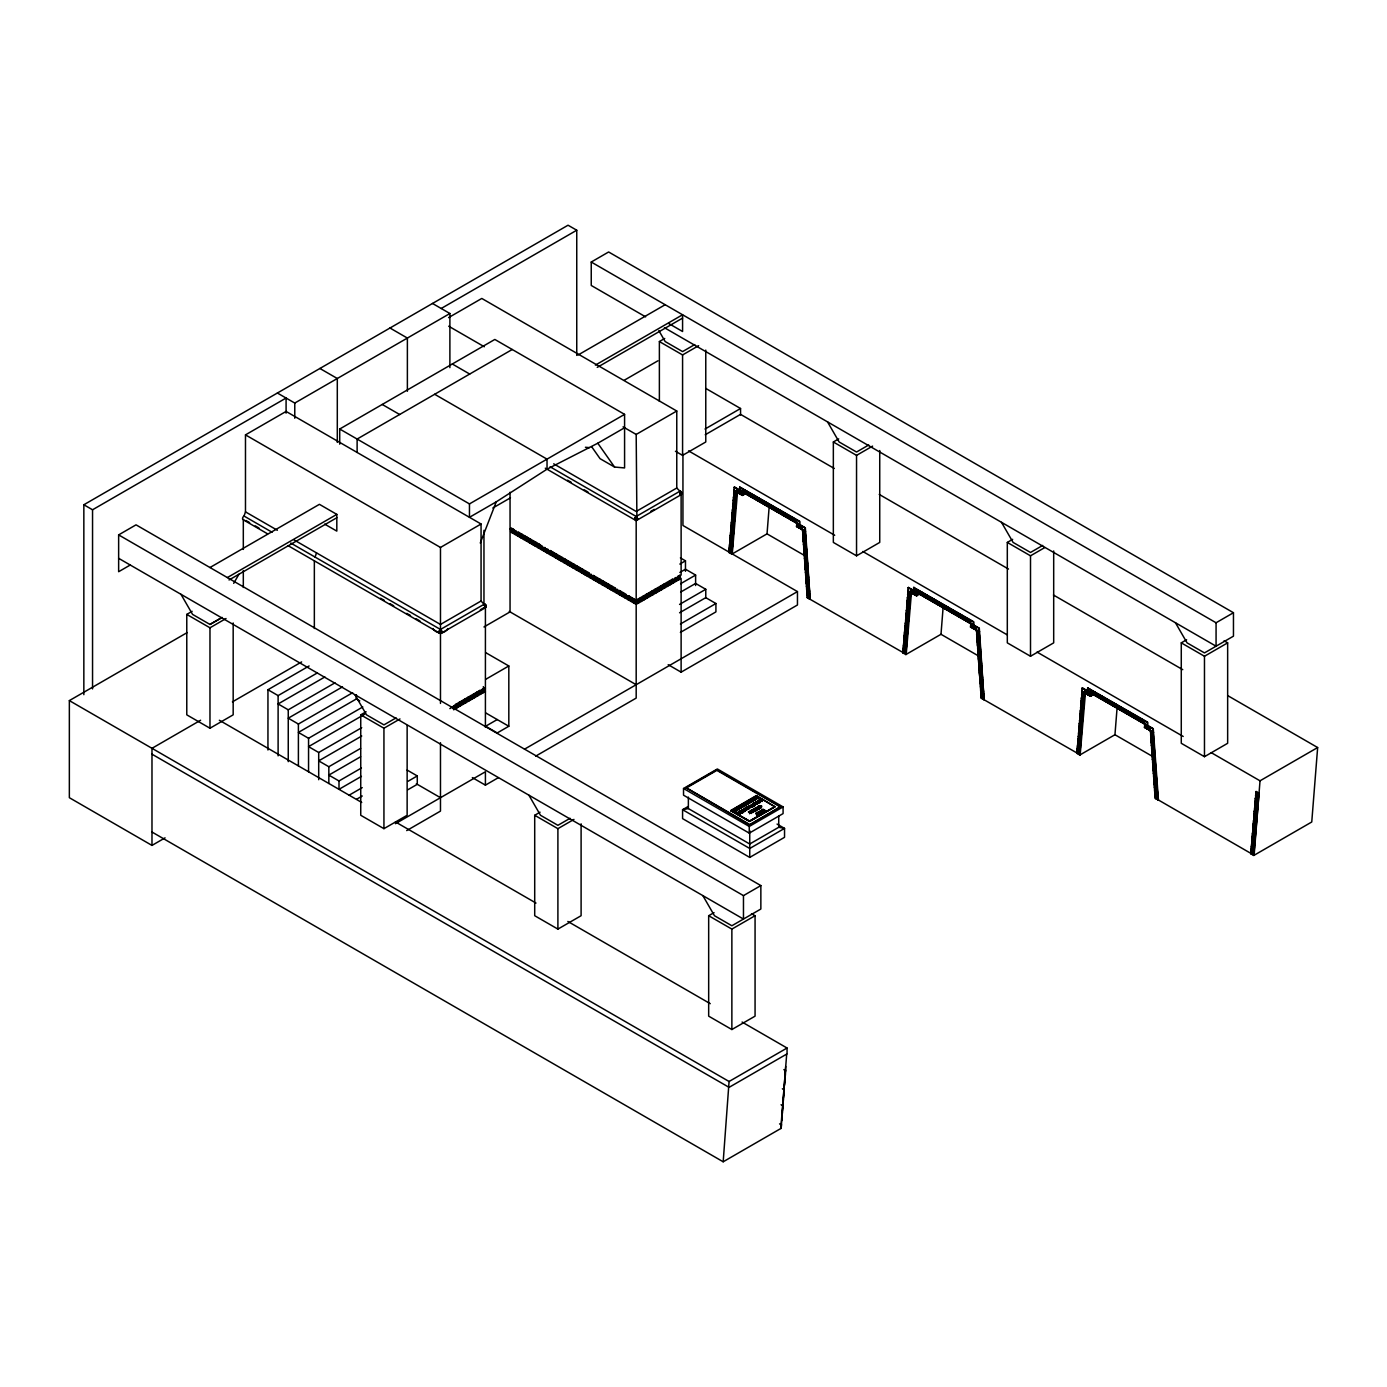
<?xml version="1.0" encoding="UTF-8"?>
<svg xmlns="http://www.w3.org/2000/svg" width="1387" height="1387" viewBox="0 0 1387 1387"><rect width="100%" height="100%" fill="white"/><g stroke="black" fill="none" stroke-linecap="round" stroke-linejoin="round"><path stroke-width="1.5" d="M758.204 803.333L755.239 802.709M761.81 810.008L763.405 809.956M769.23 506.03L767.028 533.856L731.868 554.141L728.955 552.477L734.503 486.993L805.344 527.892L810.147 599.34L807.234 597.658L802.31 526.557L800.871 526.991L800.871 528.655L802.674 529.695L805.136 563.573M733.064 505.18L728.955 552.477M733.394 500.898L734.503 486.993M731.868 554.141L736.792 488.727L738.959 493.339L738.959 489.992L737.52 490.409M732.232 553.933L737.52 492.073M151.981 832.027L723.182 1161.786L729.077 1081.496L69.35 700.608L69.35 797.698L151.981 845.411L165.07 837.852M780.794 1128.515L786.706 1054.085M943.195 606.466L940.993 634.292L905.832 654.577L902.92 652.913L908.468 587.429L979.309 628.328L984.111 699.776L981.198 698.094L976.275 626.993L974.836 627.427L974.836 629.091L976.639 630.131L979.551 675.469L982.447 676.856L979.361 672.868L982.256 674.238L981.268 675.4M905.33 627.011L908.468 587.429M905.832 654.577L910.756 589.163L912.923 593.775L912.923 590.429L911.484 590.845M906.196 654.369L911.484 592.509M1117.159 706.902L1114.957 734.729L1079.797 755.031L1076.884 753.349L1082.432 687.865L1153.256 728.764L1158.44 800.004L1155.163 798.531L1150.239 727.429L1148.8 727.863L1148.8 729.527L1150.603 730.585L1155.527 798.323L1254.125 855.259L1260.02 780.812L1317.65 747.541L1227.72 695.615M1078.445 738.144L1076.884 753.349M1078.774 733.879L1082.432 687.865M1079.797 755.031L1084.721 689.599L1086.888 694.211L1086.888 690.865L1085.449 691.281M1250.849 853.785L1256.137 791.509L1259.049 793.191L1253.761 855.467L1250.849 853.785L1256.137 791.509M1317.65 747.541L1311.755 821.988L1253.761 855.467M447.724 628.623C446.042 633.027 435.587 635.229 440.477 629.473L483.959 604.351L485.935 605.72L484.479 607.731L485.935 606.466L481.064 601.004L481.064 524.009L286.086 411.436L245.482 434.877L245.482 511.872L244.043 516.051A2.046 1.179 -60 0 0 243.661 519.57M484.947 607.333L484.982 604.264M634.778 519.397L636.044 520.056L634.726 518.981L636.182 516.484L679.665 491.362L681.208 491.692L681.589 493.772L679.665 494.708L681.589 492.905L676.769 488.016L676.769 411.02L481.792 298.448L448.573 317.623M680.133 494.812L680.93 491.483M740.537 812.227L739.548 812.158C739.063 809.367 745.2 814.446 740.45 812.921L740.519 812.106C736.93 811.759 744.282 812.834 740.641 812.522M432.987 628.502C434.634 632.801 445.383 635.367 440.477 629.473L290.767 543.045M486.022 606.032C484.947 612.066 483.786 599.669 485.883 606.171M676.769 411.02L636.182 434.443L636.91 520.056L636.182 516.484L636.182 520.194L637.639 518.981L636.182 516.484L550.084 466.778M680.566 494.795C679.734 490.391 682.369 491.275 680.185 494.743C682.768 494.57 678.85 488.328 681.45 493.876M736.913 809.401L738.439 809.349L736.081 809.158L736.67 808.118L738.3 809.575L736.913 809.627M681.45 492.212L680.393 494.916M751.113 805.57L751.997 806.142L751.026 805.119M484.843 607.783L485.745 605.2M485.883 606.76L483.959 604.351L484.843 604.871M761.168 807.771C762.694 804.391 759.955 809.679 758.082 806.332M636.91 520.021L636.182 516.484L635.714 519.969M742.565 805.76L742.652 806.454M742.582 805.275L742.409 806.61L742.582 805.5M754.667 798.08L755.534 798.427C760.059 799.467 751.581 796.381 754.528 799.935A2.115 1.214 0 0 0 753.228 799.605L753.228 799.848A2.011 1.162 0 0 1 754.563 800.143L754.996 799.068M754.753 799.484L755.083 798.253M739.895 813.978L738.283 813.684L738.682 811.794L736.792 813.337L738.56 812.054M751.182 811.534C754.84 809.436 750.887 815.192 750.956 811.343L749.5 811.742L751.269 810.459M758.256 806.419L757.735 808.413L757.943 807.321L756.487 807.702L759.521 806.922L758.169 807.494L759.4 807.009L759.573 808.344M760.284 801.201L760.492 800.108L759.088 800.022L760.596 799.935L759.209 800.403C764.826 801.149 759.452 796.953 760.527 801.045L762.347 801.357L760.388 801.27M484.843 607.194C486.75 605.356 483.942 602.842 484.982 605.443M484.947 607.627L485.225 606.136M737 808.985C739.254 810.597 733.394 807.009 738.352 809.609L738.023 808.829M758.256 807.321L758.481 806.228M763.734 810.147L761.532 810.06M751.39 810.407L750.852 812.505M750.055 811.932L749.604 813.562L750.194 812.123M760.024 812.747L760.007 811.568L759.851 813.493M749.604 813.562L750.02 812.505M759.816 812.539L759.937 813.441M760.232 811.707L760.041 812.297M440.737 633.165L440.477 629.473L440.199 633.165M315.074 557.071L316.531 552.893M802.83 532.504L805.448 534.636L802.38 530.649L805.258 532.019L804.269 533.197M803.073 535.989L805.708 538.121L802.622 534.134L805.518 535.503L804.529 536.682M803.333 539.474L805.951 541.606L802.882 537.619L805.76 538.988L804.772 540.167M803.576 542.958L806.211 545.074L803.125 541.103L806.02 542.473L805.032 543.635M803.836 546.426L806.454 548.558L803.385 544.571L806.263 545.958L805.275 547.119M804.096 549.911L806.714 552.043L803.628 548.056L806.523 549.425L805.535 550.604M804.339 553.396L806.957 555.528L803.888 551.541L806.783 552.91L805.778 554.089M804.599 556.88L807.217 559.013L804.148 555.025L807.026 556.395L806.038 557.574M804.841 560.365L807.477 562.481L804.391 558.493L807.286 559.88L806.298 561.042M805.101 563.833L807.719 565.965L804.651 561.978L807.529 563.365L806.54 564.526M805.344 567.318L807.98 569.45L804.893 565.463L807.789 566.832L806.801 568.011M805.604 570.803L808.222 572.935L805.153 568.947L808.032 570.317L807.043 571.496M805.864 574.287L808.482 576.42L805.396 572.432L808.292 573.802L807.303 574.964M806.107 577.772L808.742 579.887L805.656 575.9L808.552 577.287L807.563 578.448M806.367 581.24L808.985 583.372L805.916 579.385L808.794 580.754L807.806 581.933M806.61 584.725L809.245 586.857L806.159 582.869L809.054 584.239L808.066 585.418M806.87 588.209L809.488 590.342L806.419 586.354L809.297 587.724L808.309 588.903M807.13 591.694L809.748 593.809L806.662 589.822L809.557 591.209L808.569 592.37M807.373 595.162L809.991 597.294L806.922 593.307L809.8 594.694L808.812 595.855M976.795 632.94L979.413 635.073L976.327 631.085L979.222 632.472L978.234 633.634M977.037 636.425L979.673 638.557L976.587 634.57L979.482 635.939L978.494 637.118M977.298 639.91L979.916 642.042L976.847 638.055L979.725 639.424L978.737 640.603M977.54 643.395L980.176 645.51L977.089 641.54L979.985 642.909L978.997 644.071M977.8 646.879L980.418 648.995L977.35 645.007L980.228 646.394L979.239 647.556M978.06 650.347L980.678 652.479L977.592 648.492L980.488 649.862L979.499 651.04M978.303 653.832L980.921 655.964L977.852 651.977L980.748 653.346L979.742 654.525M978.563 657.317L981.181 659.449L978.112 655.462L980.99 656.831L980.002 658.01M978.806 660.801L981.441 662.917L978.355 658.929L981.25 660.316L980.262 661.478M979.066 664.269L981.684 666.401L978.615 662.414L981.493 663.801L980.505 664.962M979.309 667.754L981.944 669.886L978.858 665.899L981.753 667.268L980.765 668.447M979.569 671.239L982.187 673.371L979.118 669.384L981.996 670.753L981.008 671.932M980.072 678.208L982.689 680.323L979.621 676.336L982.516 677.723L981.511 678.884M980.332 681.676L982.95 683.808L979.881 679.821L982.759 681.208L981.771 682.369M980.574 685.161L983.21 687.293L980.124 683.306L983.019 684.675L982.031 685.854M980.834 688.645L983.452 690.778L980.384 686.79L983.262 688.16L982.273 689.339M981.077 692.13L983.712 694.246L980.626 690.275L983.522 691.645L982.533 692.807M981.337 695.615L983.955 697.73L980.886 693.743L983.764 695.13L982.776 696.291M1150.759 733.376L1153.377 735.509L1150.291 731.521L1153.186 732.908L1152.198 734.07M1151.002 736.861L1153.637 738.994L1150.551 735.006L1153.447 736.376L1152.458 737.555M1151.262 740.346L1153.88 742.478L1150.811 738.491L1153.689 739.86L1152.701 741.039M1151.505 743.831L1154.14 745.963L1151.054 741.976L1153.949 743.345L1152.961 744.507M1151.765 747.316L1154.383 749.431L1151.314 745.443L1154.192 746.83L1153.204 747.992M1152.025 750.783L1154.643 752.916L1151.557 748.928L1154.452 750.315L1153.464 751.477M1152.268 754.268L1154.886 756.4L1151.817 752.413L1154.695 753.782L1153.707 754.961M1152.528 757.753L1155.146 759.885L1152.06 755.898L1154.955 757.267L1153.967 758.446M1152.77 761.238L1155.406 763.353L1152.32 759.382L1155.215 760.752L1154.227 761.914M1153.03 764.722L1155.648 766.838L1152.58 762.85L1155.458 764.237L1154.469 765.399M1153.273 768.19L1155.908 770.322L1152.822 766.335L1155.718 767.704L1154.73 768.883M1153.533 771.675L1156.151 773.807L1153.082 769.82L1155.96 771.189L1154.972 772.368M1153.793 775.16L1156.411 777.292L1153.325 773.305L1156.221 774.674L1155.232 775.853M1154.036 778.644L1156.654 780.76L1153.585 776.772L1156.481 778.159L1155.475 779.321M1154.296 782.112L1156.914 784.244L1153.828 780.257L1156.723 781.644L1155.735 782.805M1154.539 785.597L1157.174 787.729L1154.088 783.742L1156.983 785.111L1155.995 786.29M1154.799 789.082L1157.417 791.214L1154.348 787.227L1157.226 788.596L1156.238 789.775M1155.042 792.566L1157.677 794.699L1154.591 790.711L1157.486 792.081L1156.498 793.243M1155.302 796.051L1157.92 798.166L1154.851 794.179L1157.729 795.566L1156.741 796.727M480.266 543.028L496.251 501.851L547.033 469.187L597.797 443.216L624.583 427.751M753.21 810.528L753.193 810.563A2.653 1.526 0 0 0 753.505 811.776L753.592 812.141A2.514 1.456 0 0 1 753.332 810.806L753.54 810.372A2.653 1.526 0 0 1 755.62 810.545L755.482 810.667A2.514 1.456 0 0 0 753.557 810.667L753.54 810.372M757.215 815.469A2.514 1.456 0 0 1 756.903 814.325L756.782 814.308A2.653 1.526 0 0 0 757.094 815.521L757.215 815.244A2.514 1.456 0 0 1 756.903 814.1M233.692 583.355L238.963 574.218M452.803 708.566L454.242 706.052M453.514 708.15L454.242 706.885L455.335 707.509M453.878 708.358L454.607 707.093M454.971 706.468L456.427 703.955L460.051 706.052L462.946 701.024M454.242 708.566L454.971 707.301M454.242 709.398L457.138 704.371M456.427 707.301L459.322 702.29L462.946 704.371L465.841 699.36M457.138 706.885L457.866 705.636M460.051 702.706L457.138 707.734L453.514 705.636M459.686 705.012L460.415 703.746M460.761 703.122L462.218 700.608L465.841 702.706L468.737 697.678M460.051 705.22L460.761 703.955M462.582 703.33L463.31 702.082M463.674 701.441L465.113 698.944L468.737 701.024L471.649 696.014M462.946 703.538L463.674 702.29M465.113 702.29L468.008 697.262L471.649 699.36L474.545 694.332M465.841 701.874L466.569 700.608M468.008 700.608L470.921 695.598L474.545 697.678L477.44 692.668M468.737 700.192L469.465 698.944M470.921 698.944L473.817 693.916L477.44 696.014L480.335 690.986M471.649 698.528L472.36 697.262M473.817 697.262L476.712 692.234L480.335 694.332L483.231 689.304M474.545 696.846L475.273 695.598M476.712 695.598L479.607 690.57L483.231 692.668L484.687 690.154L482.52 688.888L479.607 693.916M477.44 695.164L478.168 693.916M480.335 693.5L481.064 692.234M483.231 686.808L484.687 689.304L482.52 691.402L483.595 692.026M482.52 692.234L483.959 689.738M483.231 691.818L483.959 690.57M636.91 602.27L638.349 599.756M637.639 602.686L640.534 597.658L644.157 599.756L647.053 594.728M638.349 602.27L639.078 601.004M641.262 598.074L638.349 603.102L634.726 599.34L631.102 601.438L628.207 596.41M640.534 601.004L643.429 595.994L647.053 598.074L649.948 593.064M641.262 600.588L641.973 599.34M644.157 596.41L641.262 601.438L637.639 599.34L634.015 603.102L631.102 598.074M643.429 599.34L646.325 594.312L649.948 596.41L652.861 591.382M644.157 598.924L644.886 597.658M646.689 597.034L647.417 595.786M647.781 595.144L649.237 592.648L652.861 594.728L655.756 589.718M647.053 597.242L647.781 595.994M649.237 595.994L652.133 590.966L655.756 593.064L658.652 588.036M649.948 595.578L650.676 594.312M652.133 594.312L655.028 589.302L658.652 591.382L661.547 586.372M652.861 593.896L653.572 592.648M655.028 592.648L657.923 587.62L661.547 589.718L664.46 584.69M655.756 592.232L656.484 590.966M657.923 590.966L660.819 585.938L664.46 588.036L667.355 583.008M658.652 590.55L659.38 589.302M660.819 589.302L663.732 584.274L667.355 586.372L670.25 581.344M661.547 588.868L662.275 587.62M663.732 587.62L665.171 585.106M664.46 587.204L665.171 585.938M666.627 585.938L668.083 583.442M667.355 585.522L668.083 584.274M669.886 583.65L670.615 582.384M670.979 581.76L672.418 579.246L676.041 581.344L678.954 576.316M670.25 583.858L670.979 582.592M673.146 579.662L670.25 584.69L666.627 582.592M672.418 582.592L675.33 577.581L678.954 579.662L680.393 577.165L678.226 575.9L676.769 578.414M673.146 582.176L673.874 580.928M676.041 577.998L673.146 583.008L669.522 580.928M675.694 580.303L676.405 579.038M676.041 580.512L676.769 579.246M678.226 579.246L679.665 576.732M678.954 578.83L679.665 577.581M485.363 607.437L485.675 604.923M680.393 491.171L680.93 492.922M680.93 494.639L681.589 493.772M679.665 494.708L681.658 493.339L679.665 491.362M734.122 492.697L736.549 495.142L733.844 490.807L736.74 492.766L735.561 493.668M733.862 495.887L736.289 498.332L733.602 493.98L736.48 495.939L735.301 496.858M733.602 499.077L736.046 501.522L733.342 497.17L736.237 499.129L735.058 500.048M733.359 502.267L735.786 504.712L733.099 500.36L735.977 502.319L734.798 503.238M733.099 505.457L735.543 507.902L732.839 503.55L735.734 505.509L734.555 506.428M732.856 508.648L735.283 511.092L732.579 506.74L735.474 508.7L734.295 509.618M732.596 511.838L735.023 514.282L732.336 509.931L735.214 511.89L734.035 512.809M732.353 515.01L734.781 517.472L732.076 513.121L734.971 515.08L733.792 515.999M732.093 518.201L734.521 520.662L731.833 516.311L734.711 518.27L733.532 519.189M731.833 521.391L734.278 523.853L731.573 519.501L734.469 521.46L733.29 522.379M731.59 524.581L734.018 527.043L731.33 522.691L734.208 524.65L733.029 525.569M731.33 527.771L733.775 530.233L731.07 525.881L733.966 527.84L732.787 528.759M731.088 530.961L733.515 533.423L730.81 529.071L733.706 531.03L732.527 531.949M730.828 534.151L733.255 536.613L730.568 532.261L733.446 534.22L732.267 535.139M730.568 537.341L733.012 539.803L730.308 535.451L733.203 537.41L732.024 538.329M730.325 540.531L732.752 542.993L730.065 538.641L732.943 540.601L731.764 541.519M730.065 543.721L732.509 546.183L729.805 541.832L732.7 543.791L731.521 544.71M729.822 546.911L732.249 549.373L729.545 545.022L732.44 546.981L731.261 547.9M729.562 550.102L732.007 552.563L729.302 548.212L732.197 550.171L731.001 551.09M908.069 593.133L910.513 595.595L907.809 591.243L910.704 593.203L909.525 594.104M907.826 596.323L910.253 598.768L907.566 594.434L910.444 596.393L909.265 597.294M907.566 599.513L910.011 601.958L907.306 597.606L910.201 599.565L909.022 600.484M907.323 602.704L909.751 605.148L907.046 600.796L909.941 602.756L908.762 603.674M907.063 605.894L909.508 608.338L906.803 603.986L909.699 605.946L908.502 606.865M906.821 609.084L909.248 611.528L906.543 607.177L909.439 609.136L908.26 610.055M906.561 612.274L908.988 614.718L906.3 610.367L909.178 612.326L908 613.245M906.3 615.464L908.745 617.908L906.04 613.557L908.936 615.516L907.757 616.435M906.058 618.654L908.485 621.099L905.798 616.747L908.676 618.706L907.497 619.625M905.798 621.827L908.242 624.289L905.538 619.937L908.433 621.896L907.254 622.815M905.555 625.017L907.982 627.479L905.278 623.127L908.173 625.086L906.994 626.005M905.295 628.207L907.739 630.669L905.035 626.317L907.913 628.276L906.734 629.195M904.792 634.587L907.219 637.049L904.532 632.697L907.41 634.657L906.231 635.575M904.532 637.777L906.977 640.239L904.272 635.887L907.167 637.847L905.988 638.766M904.289 640.967L906.717 643.429L904.029 639.078L906.907 641.037L905.728 641.956M904.029 644.157L906.474 646.619L903.769 642.268L906.665 644.227L905.486 645.146M903.787 647.348L906.214 649.809L903.509 645.458L906.404 647.417L905.226 648.336M903.526 650.538L905.971 653L903.266 648.648L906.144 650.607L904.965 651.526M1082.033 693.569L1084.478 696.031L1081.773 691.68L1084.669 693.639L1083.49 694.54M1081.791 696.759L1084.218 699.221L1081.531 694.87L1084.409 696.829L1083.23 697.73M1081.531 699.95L1083.975 702.394L1081.271 698.06L1084.166 700.019L1082.987 700.92M1081.288 703.14L1083.715 705.584L1081.01 701.233L1083.906 703.192L1082.727 704.111M1081.028 706.33L1083.472 708.774L1080.768 704.423L1083.646 706.382L1082.467 707.301M1080.785 709.52L1083.212 711.964L1080.508 707.613L1083.403 709.572L1082.224 710.491M1080.525 712.71L1082.952 715.155L1080.265 710.803L1083.143 712.762L1081.964 713.681M1080.265 715.9L1082.71 718.345L1080.005 713.993L1082.9 715.952L1081.721 716.871M1080.022 719.09L1082.449 721.535L1079.762 717.183L1082.64 719.142L1081.461 720.061M1079.762 722.28L1082.207 724.725L1079.502 720.373L1082.397 722.332L1081.219 723.251M1079.519 725.453L1081.947 727.915L1079.242 723.563L1082.137 725.522L1080.958 726.441M1079.259 728.643L1081.704 731.105L1078.999 726.753L1081.877 728.712L1080.698 729.631M1079.017 731.833L1081.444 734.295L1078.739 729.943L1081.635 731.903L1080.456 732.821M1078.757 735.023L1081.184 737.485L1078.497 733.134L1081.375 735.093L1080.196 736.012M1078.497 738.213L1080.941 740.675L1078.236 736.324L1081.132 738.283L1079.953 739.202M1078.254 741.404L1080.681 743.865L1077.994 739.514L1080.872 741.473L1079.693 742.392M1077.994 744.594L1080.438 747.056L1077.734 742.704L1080.629 744.663L1079.45 745.582M1077.751 747.784L1080.178 750.246L1077.474 745.894L1080.369 747.853L1079.19 748.772M785.579 1072.498L785.77 1070.105M1077.491 750.974L1079.918 753.436L1077.231 749.084L1080.109 751.043L1078.93 751.962M785.527 1073.295L785.337 1075.688M785.267 1076.485L785.077 1078.878M785.025 1079.675L784.834 1082.068M784.765 1082.866L784.574 1085.258M784.071 1091.638L784.262 1089.246M784.002 1092.436L783.811 1094.828M783.759 1095.626L783.568 1098.019M783.499 1098.816L783.308 1101.209M782.805 1107.589L782.996 1105.196M782.736 1108.386L782.545 1110.779M782.493 1111.576L782.303 1113.969M782.233 1114.767L782.043 1117.159M781.991 1117.957L781.8 1120.349M781.297 1126.729L781.47 1124.337M1255.998 794.005L1258.442 796.467L1255.738 792.116L1258.633 794.075L1257.454 794.976M1255.755 797.196L1258.182 799.658L1255.495 795.306L1258.373 797.265L1257.194 798.166M1255.495 800.386L1257.94 802.848L1255.235 798.496L1258.13 800.455L1256.951 801.357M1255.252 803.576L1257.68 806.038L1254.975 801.686L1257.87 803.645L1256.691 804.547M1254.992 806.766L1257.437 809.21L1254.732 804.859L1257.61 806.818L1256.431 807.737M1254.75 809.956L1257.177 812.401L1254.472 808.049L1257.368 810.008L1256.189 810.927M1254.489 813.146L1256.917 815.591L1254.229 811.239L1257.107 813.198L1255.928 814.117M1254.229 816.336L1256.674 818.781L1253.969 814.429L1256.865 816.388L1255.686 817.307M1253.987 819.526L1256.414 821.971L1253.727 817.619L1256.605 819.578L1255.426 820.497M1253.727 822.716L1256.171 825.161L1253.467 820.809L1256.362 822.768L1255.183 823.687M1253.484 825.906L1255.911 828.351L1253.207 823.999L1256.102 825.958L1254.923 826.877M1253.224 829.079L1255.651 831.541L1252.964 827.189L1255.842 829.149L1254.663 830.067M1252.981 832.269L1255.408 834.731L1252.704 830.38L1255.599 832.339L1254.42 833.258M1252.721 835.459L1255.148 837.921L1252.461 833.57L1255.339 835.529L1254.16 836.448M1252.461 838.65L1254.906 841.111L1252.201 836.76L1255.096 838.719L1253.917 839.638M1252.218 841.84L1254.646 844.302L1251.958 839.95L1254.836 841.909L1253.657 842.828M1251.958 845.03L1254.403 847.492L1251.698 843.14L1254.594 845.099L1253.415 846.018M1251.715 848.22L1254.143 850.682L1251.438 846.33L1254.333 848.289L1253.154 849.208M1251.455 851.41L1253.883 853.872L1251.195 849.52L1254.073 851.479L1252.894 852.398M439.956 632.68C443.909 626.404 435.379 633.807 441.881 632.385M906.491 632.385L907.479 633.859L904.584 631.9L907.67 631.466L904.775 629.507L902.92 652.913M484.687 607.905L485.675 607.038M681.121 493.876L681.069 492.662M83.844 694.679L83.844 504.764L568.046 225.214L576.749 230.225L576.749 355.401M83.844 504.764L92.548 509.775L286.086 398.034L286.086 413.153M441.205 308.486L576.749 230.225M277.383 393.024L294.772 403.062L449.891 313.514L449.891 367.659M130.239 565.012L118.641 571.721L118.641 534.897L136.03 524.841L760.856 885.582L760.856 909.022L731.868 925.753L714.461 915.715L702.862 895.621M645.648 316.877L591.243 285.462L591.243 262.039L608.633 251.983L1233.459 612.725L1233.459 636.165L1204.471 652.896L1187.064 642.857L1175.465 622.763M339.711 444.169L339.711 429.016L494.83 339.451L624.583 414.366L624.583 467.939L614.545 467.038L600.051 458.664L591.677 446.753M512.236 349.489L357.118 439.055L357.118 452.439M209.974 567.526L319.426 504.331L336.816 514.386L336.816 531.117L324.645 524.095M577.98 355.055L665.171 304.724M227.364 577.581L336.816 514.386M595.387 365.11L682.577 314.762L682.577 331.51L668.655 323.466M229.028 579.974L336.816 517.732M597.242 367.382L682.577 318.108M233.172 622.954L233.172 714.842L209.974 728.227L186.777 714.842L186.777 614.406L192.134 611.303M659.38 401.38L659.38 341.549L664.737 338.463M69.35 700.608L187.193 632.576M624.254 380.246L657.923 360.793M180.969 594.312L192.568 614.406L209.974 624.445L221.573 617.752M209.974 624.445L222.145 617.423M694.748 344.565L682.577 351.587L665.171 341.549L658.842 330.591M186.777 614.406L209.974 627.791L226.029 618.515M659.38 341.549L682.577 354.933L698.632 345.675M339.711 429.016L469.465 503.914L624.583 414.366M496.251 501.851L469.465 517.316L469.465 503.914M492.801 508.023L510.468 497.829M245.482 434.877L440.477 547.449L481.064 524.009M515.86 534.047L512.965 529.036L510.052 530.701L510.052 529.036L512.965 532.383M511.144 530.909L512.236 530.285L512.965 531.55L511.872 532.175M514.04 532.591L515.132 531.967L515.86 533.215L514.768 533.839M516.952 534.255L518.027 533.631L518.755 534.897L517.663 535.521M200.612 720.234L151.981 748.321L151.981 845.411M232.409 701.874L301.62 661.928M519.848 535.937L520.923 535.313L521.651 536.561L520.576 537.185M705.012 429.034L740.554 408.506L740.554 414.973M522.743 537.619L523.835 536.977L524.563 538.243L523.471 538.867M705.237 434.755L740.554 414.366L834.246 468.459M525.638 539.283L526.731 538.659L527.459 539.907L526.366 540.549M267.951 750.003L267.951 689.738L309.11 665.968M528.534 540.965L529.626 540.323L530.354 541.589L529.262 542.213M531.446 542.629L532.521 542.005L533.249 543.253L532.175 543.895M675.434 451.26L682.577 455.369L705.775 441.985L705.775 350.096M534.342 544.311L535.434 543.687L536.145 544.935L535.07 545.559M267.951 689.738L278.111 695.598L317.38 672.903M537.237 545.975L538.329 545.351L539.058 546.617L537.965 547.241M541.953 545.767L538.329 547.865L535.434 542.837M540.132 547.657L541.225 547.033L541.953 548.281L540.861 548.905M543.045 549.321L544.12 548.697L544.848 549.963L543.756 550.587M324.87 676.96L278.111 703.955L288.253 709.815L335.013 682.82M545.941 551.003L547.033 550.379L547.744 551.627L546.669 552.251M548.836 552.685L549.928 552.043L550.656 553.309L549.564 553.933M551.731 554.349L552.824 553.725L553.552 554.973L552.459 555.598M554.644 556.031L555.719 555.389L556.447 556.655L555.355 557.279M481.064 601.004L440.477 624.445L294.096 539.942M676.769 488.016L636.182 511.456L553.69 463.83M557.539 557.695L558.632 557.071L559.342 558.32L558.267 558.961M562.255 557.487L558.632 559.585L555.719 554.557M560.435 559.377L561.527 558.753L562.255 560.001L561.163 560.625M342.502 686.877L288.253 718.189L298.396 724.049L352.645 692.72M563.33 561.042L564.422 560.417L565.15 561.666L564.058 562.307M480.335 609.795L483.959 607.714M650.676 511.456L654.3 509.358M288.184 545.732L440.477 633.651L485.415 607.714L485.415 727.36M545.299 468.182L636.182 520.662L681.121 494.708L681.121 575.068L636.182 601.004L510.052 528.187L510.052 492.246M566.225 562.723L567.318 562.099L568.046 563.347L566.954 563.972M569.138 564.388L570.213 563.763L570.941 565.029L569.866 565.653M572.033 566.069L573.126 565.445L573.837 566.694L572.762 567.318M574.929 567.734L576.021 567.11L576.749 568.375L575.657 568.999M577.824 569.416L578.916 568.791L579.645 570.04L578.552 570.664M359.77 700.886L356.39 698.944L298.396 732.423L308.555 738.283L362.805 706.954M483.959 626.959L510.468 611.65M580.737 571.097L581.812 570.456L582.54 571.721L581.448 572.346M583.632 572.762L584.725 572.137L585.435 573.386L584.36 574.027M586.528 574.443L587.62 573.802L588.348 575.068L587.256 575.692M739.687 487.062L799.779 521.339L799.779 524.685L797.976 525.309L799.415 528.239L799.415 521.547L739.687 487.062L739.687 493.755L741.872 495.003L741.872 491.657L740.415 492.073L740.415 493.755M591.243 574.235L587.62 576.316L584.725 571.305M589.423 576.108L590.515 575.484L591.243 576.732L590.151 577.373M740.051 490.2L740.415 492.073M592.336 577.79L593.411 577.165L594.139 578.414L593.047 579.038M407.137 725.522L407.137 815.279L383.939 828.663L360.741 815.279L360.741 714.842L366.099 711.756M595.231 579.454L596.323 578.83L597.034 580.095L595.959 580.72M879.739 450.532L879.739 542.421L856.542 555.823L833.344 542.421L833.344 441.985L838.702 438.899M742.582 495.436L742.947 491.865L742.947 495.211L733.879 490.409L742.582 495.436L746.622 493.113M364.66 714.253L308.555 746.639L318.698 752.5L361.73 727.672M598.126 581.136L599.219 580.512L599.947 581.76L598.855 582.384M601.022 582.8L602.114 582.176L602.842 583.442L601.75 584.066M605.738 582.592L602.114 584.69L599.219 579.662M603.934 584.482L605.009 583.858L605.738 585.106L604.645 585.73M606.83 586.164L607.905 585.522L608.633 586.788L607.558 587.412M609.725 587.828L610.817 587.204L611.546 588.452L610.453 589.076M612.621 589.51L613.713 588.868L614.441 590.134L613.349 590.758M361.73 736.029L318.698 760.874L328.84 766.734L360.637 748.373M396.11 717.859L383.939 724.881L366.532 714.842L354.933 694.748M615.516 591.174L616.608 590.55L617.336 591.798L616.244 592.44M868.713 445.002L856.542 452.023L839.135 441.985L827.536 421.891M360.741 714.842L383.939 728.227L399.993 718.951M618.429 592.856L619.504 592.232L620.232 593.48L619.139 594.104M833.344 441.985L856.542 455.369L872.596 446.111M621.324 594.52L622.416 593.896L623.127 595.144L622.052 595.786M624.219 596.202L625.312 595.578L626.04 596.826L624.948 597.45M679.855 564.076L685.473 560.833L685.473 571.305M485.623 679.37L508.821 665.985L508.821 726.251L497.222 732.943L485.623 726.251L497.222 719.558M627.115 597.866L628.207 597.242L628.935 598.508L627.843 599.132M630.027 599.548L631.102 598.924L631.831 600.172L630.738 600.796M360.637 756.747L328.84 775.108L339 780.968L361.435 767.999M679.855 572.45L685.473 569.207L695.615 575.068L695.615 585.522M483.595 687.432L483.959 688.888M632.923 601.212L634.015 600.588L634.726 601.854L633.651 602.478M454.971 704.804L480.335 690.154M638.003 599.132L672.418 579.246M449.839 708.601L485.415 688.056M678.226 577.581L680.393 576.316M454.971 708.15L483.959 691.402L483.959 688.056M624.948 597.034L636.182 603.518L679.665 578.414L679.665 575.068M453.584 709.78L485.415 691.402M510.052 611.892L510.052 531.55L636.182 604.368L681.121 578.414L681.121 672.158L668.187 664.685M680.653 583.702L695.615 575.068M796.884 523.003L796.519 526.557L805.587 531.377M361.435 776.373L339 789.324L339 780.968M680.653 592.076L695.615 583.442L705.775 589.302L705.775 597.658L679.578 612.777M796.519 526.557L802.674 529.695M734.139 487.201L805.344 527.892M349.143 795.184L362.232 787.625M679.578 604.42L705.775 589.302M356.632 799.241L362.232 795.999M407.917 781.349L417.279 775.94L417.279 784.314L407.917 789.706M680.376 624.046L715.917 603.518L715.917 611.892L680.376 632.42M395.434 823.705L485.415 771.761L485.415 785.146L498.436 777.622M524.494 749.188L797.456 591.59L797.456 604.992L681.121 672.158M807.234 597.658L904.341 653.294M406.703 830.588L440.477 811.1L440.477 742.721M535.677 756.14L636.182 698.094L636.182 604.368M913.652 587.499L973.743 621.775L973.743 625.121L971.94 625.745L973.379 628.675L973.379 621.983L913.652 587.499L913.652 594.191L915.836 595.439L915.836 592.093L914.38 592.509L914.38 594.191M581.101 823.826L581.101 915.715L557.903 929.099L534.706 915.715L534.706 815.279L540.063 812.193M1053.687 550.968L1053.687 642.857L1030.506 656.259L1007.309 642.857L1007.309 542.421L1012.666 539.335M916.547 595.873L916.911 592.301L916.911 595.664L907.844 590.845L916.547 595.873L920.587 593.549M570.074 818.295L557.903 825.317L540.497 815.279L528.898 795.184M1042.677 545.438L1030.506 552.459L1013.099 542.421L1001.501 522.327M534.706 815.279L557.903 828.663L573.958 819.405M1007.309 542.421L1030.506 555.806L1044.775 547.57M683.531 788.492L717.356 768.97L783.083 806.905L783.083 813.597L749.257 833.136L683.531 795.184L683.531 788.492L749.257 826.444L783.083 806.905M685.958 787.66L716.888 769.802L780.673 806.627L749.743 825.04L685.958 787.66L749.743 824.485L780.673 806.627M685.958 788.215L716.888 770.357L780.673 807.182M970.484 626.993L979.551 631.813L970.484 626.993L970.848 623.439L970.848 626.785M908.104 587.637L979.309 628.328M688.073 806.523L682.577 809.696L682.577 818.625L749.743 857.409L784.539 837.315L784.539 828.386L777.067 824.086M730.706 810.597L756.227 795.635L775.073 806.731L749.535 821.485L730.706 810.597L749.535 821.26L775.073 806.731M756.227 796.086L731.088 810.597L749.535 821.035L774.692 806.731L756.227 795.635M733.74 809.887C738.491 813.233 726.094 809.973 735.751 810.771M734.243 809.523L736.168 810.875L734.815 810.511M734.677 809.262L736.722 810.32L735.717 808.656L736.965 810.407L734.659 809.627L736.722 810.095M737.399 807.702L739.6 808.898L738.421 807.095L739.687 808.846L737.399 807.702L737.381 808.777M739.774 808.032L740.641 808.153C736.237 804.651 743.328 810.233 739.756 807.425L738.838 807.425L739.86 807.702M741.195 807.615L739.514 806.471L741.039 807.043M741.074 805.795L743.605 806.575L741.299 805.448L742.305 807.095L740.103 806.35L742.548 806.974M744.386 805.916L742.426 804.789L745.825 805.084L743.241 804.321M745.096 804.113L743.727 804.044L745.617 805.431M745.114 803.246L745.322 804.46L743.727 804.269M746.31 802.64L747.541 804.079L746.258 804.131L747.541 804.304L747.108 803.16L746.31 804.009L746.535 802.726M747.437 802.275L749.153 803.385L748.859 802.432L746.293 803.524M749.153 803.16C744.611 798.271 752.76 805.76 749.309 800.975L750.211 802.31M750.367 802.674L748.98 801.01L752.326 801.322L751.026 802.085M750.367 800.195L752.205 801.617L750.436 800.594M750.904 799.9L752.898 801.218L752.742 799.935L750.714 800.351M752.395 799.189L754.251 800.212M755.672 797.56L758.065 797.82M756.054 796.918L758.238 798.062L756.054 797.144M733.671 810.008L735.613 811.187M734.07 809.835L735.595 809.956M734.521 809.575L736.878 810.459M738.196 807.459L739.756 807.65M739.514 806.697L741.039 806.818M742.426 805.015L744.576 806.02M743.241 804.547L745.2 805.674L745.46 804.321L747.125 804.339L745.443 804.165L747.125 804.339M746.154 804.98L744.594 803.905M749.604 800.871L751.373 801.877M752.309 799.311L754.251 800.438M753.193 798.739L754.927 800.039M753.8 798.444L755.95 799.449L754.077 798.236M745.044 803.68L746.189 803.871M751.563 800.195L751.65 800.802M746.882 802.934C749.517 802.067 748.096 805.431 746.067 802.692M756.955 797.594L755.1 797.698L756.834 798.392M735.231 811.412L733.324 810.181M743.536 806.54L743.865 806.436A2.115 1.214 0 0 1 743.328 805.535L743.363 805.292M743.484 805.431L743.536 805.431A2.115 1.214 0 0 1 744.906 805.691L745.825 805.084M753.436 800.784L753.436 800.559A2.115 1.214 0 0 1 753.002 799.727A2.011 1.162 0 0 0 753.54 800.507L753.436 800.784A2.115 1.214 0 0 1 753.002 799.952A2.011 1.162 0 0 0 753.54 800.732L753.453 800.524M740.225 807.546L741.629 807.737L741.195 806.766M740.069 810.996L742.634 811.326M740.069 811.222L741.681 810.372M745.356 810.944L742.617 809.523L745.339 810.788M744.039 808.708L746.761 810.355L744.23 808.76M744.68 808.344L748.46 809.367L744.836 808.24M747.87 809.28L745.894 808.032M746.171 807.477L748.113 807.598M747.038 806.974L749.864 808.569L747.264 806.853M747.974 806.419L748.356 807.702L748.148 806.332M749.639 805.795L752.395 807.113L748.859 806.107M751.633 804.703L754.181 805.847M753.037 803.697L755.343 805.396L752.933 803.558M753.505 803.229L756.539 804.269L754.545 802.64M755.828 801.894L758.862 803.368L755.828 802.119M757.649 800.854L760.249 802.345M758.533 800.334L758.741 801.478M741.664 811.62C743.917 812.297 742.166 808.586 742.877 812.522M752.638 804.512L754.06 804.755L752.673 804.911M740.45 810.788L744.073 810.511L742.86 810.303M739.843 812.557C736.601 813.857 741.525 811.343 740.121 814.186L738.057 813.822L740.121 814.186M744.091 811.586C738.109 810.684 748.044 812.158 741.768 811.898L741.716 810.823M749.916 806.835L751.875 806.731M739.722 812.851L738.473 812.903M740.658 812.297L741.768 812.799M749.916 807.061L748.859 806.332M762.07 799.952L760.7 800.299M753.678 805.206L755.1 805.136L754.043 805.778M743.692 811.187L745.114 810.91M742.773 812.591L742.964 811.742M756.886 803.09L758.862 803.142M753.072 806.714L752.794 806.558A3.485 2.011 0 0 1 752.5 805.396L752.343 805.153A3.485 2.011 0 0 0 752.95 806.471L752.812 806.506M748.685 811.759L751.182 813.198M751.962 809.869L754.909 811.378L752.309 809.661M755.62 810.962L753.436 809.002L756.21 808.968M754.996 808.101L757.891 809.661M756.227 807.39L756.903 810.233M753.436 809.228L756.036 810.736M749.552 811.464L752.69 811.048M759.4 807.217L759.799 808.552L757.735 808.188M758.932 808.829L756.522 808.708M755.898 813.163L758.498 814.672L755.898 813.389M757.406 812.297L759.903 813.753M758.516 812.002L761.307 813.267L758.706 811.551M760.093 811.152L763.63 811.932L761.047 810.597M763.509 810.251L762.885 809.141L765.433 810.667L763.353 810.563M761.151 811.655L763.63 811.707M761.151 811.88L759.833 811.118M757.042 815.348L757.042 815.348A2.653 1.526 0 0 1 756.782 814.082M763.179 810.06L765.277 810.754M759.209 814.481L759.209 814.065A2.653 1.526 0 0 0 757.129 813.892L757.146 814.186A2.514 1.456 0 0 1 759.14 814.36L760.007 813.805M981.198 698.094L1080.161 754.805L1085.449 692.963M778.731 827.276L749.743 844.007L688.368 808.586L682.577 809.696L749.743 848.48L784.539 828.386L778.731 827.276L778.731 815.799M1087.616 687.935L1147.708 722.211L1147.708 725.557L1145.887 726.181L1147.344 729.111L1147.344 722.419L1087.616 687.935L1087.616 694.627L1089.801 695.875L1089.801 692.529L1088.344 692.963L1088.344 694.627M1091.032 691.159L1092.471 690.743L1092.471 694.089L1090.303 692.824L1090.303 689.478L1090.511 696.309L1094.534 693.985M751.494 913.652L755.065 915.715L755.065 1016.151L731.868 1029.535L708.67 1016.151L708.67 915.715L714.028 912.629M118.641 534.897L743.467 895.621L760.856 885.582M1224.097 640.794L1227.651 642.857L1227.651 743.293L1204.471 756.695L1181.273 743.293L1181.273 642.857L1186.613 639.771M591.243 262.039L1216.07 622.763L1233.459 612.725M708.67 915.715L731.868 929.099L755.065 915.715M1181.273 642.857L1204.471 656.259L1227.651 642.857M1144.448 727.429L1153.516 732.249L1144.448 727.429L1144.812 723.875L1144.812 727.221M1082.068 688.073L1153.256 728.764M729.077 1081.496L787.053 1048.017L787.053 1053.877L729.077 1087.356L151.981 754.181M785.718 1066.447L781.158 1128.307L723.182 1161.786M636.91 517.126L635.454 517.126M637.205 517.559L635.159 517.559M637.431 518.044L634.934 518.044M637.587 518.53L634.778 518.53M637.639 518.981L634.726 518.981M637.587 519.397L635.194 519.57M441.205 630.114L439.748 630.114M441.499 630.548L439.454 630.548M441.725 631.033L439.211 631.033M441.881 631.518L439.072 631.518M441.916 631.987L439.02 631.987M440.008 632.975L441.205 633.009M441.725 632.697L439.072 632.385M439.454 632.923L440.737 633.027M743.103 490.287L744.542 489.854L744.542 493.217L742.374 491.952L742.374 488.605L743.103 491.952M745.998 491.952L747.454 491.535L747.454 494.882L745.27 493.633L745.27 490.287L745.998 493.633M748.893 493.633L750.35 493.217L750.35 496.563L748.165 495.298L748.165 491.952L748.893 495.298M751.789 495.298L753.245 494.882L753.245 498.228L751.078 496.979L751.078 493.633L751.789 496.979M754.701 496.979L756.14 496.563L756.14 499.909L753.973 498.644L753.973 495.298L754.701 498.644M757.597 498.644L759.036 498.228L759.036 501.574L756.869 500.326L756.869 496.979L757.597 500.326M760.492 500.326L761.948 499.909L761.948 503.256L759.764 501.99L759.764 498.644L760.492 501.99M763.387 501.99L764.844 501.574L764.844 504.92L762.677 503.672L762.677 500.326L763.387 503.672M766.3 503.672L767.739 503.256L767.739 506.602L765.572 505.353L765.572 501.99L766.3 505.353M769.196 505.353L770.635 504.92L770.635 508.283L768.467 507.018L768.467 503.672L769.196 507.018M772.091 507.018L773.547 506.602L773.547 509.948L771.363 508.7L771.363 505.353L772.091 508.7M774.986 508.7L776.443 508.283L776.443 511.63L774.258 510.364L774.258 507.018L774.986 510.364M777.882 510.364L779.338 509.948L779.338 513.294L777.171 512.046L777.171 508.7L777.882 512.046M780.794 512.046L782.233 511.63L782.233 514.976L780.066 513.71L780.066 510.364L780.794 513.71M783.69 513.71L785.146 513.294L785.146 516.64L782.962 515.392L782.962 512.046L783.69 515.392M786.585 515.392L788.041 514.976L788.041 518.322L785.857 517.056L785.857 513.71L786.585 517.056M789.48 517.056L790.937 516.64L790.937 519.986L788.77 518.738L788.77 515.392L789.48 518.738M792.393 518.738L793.832 518.322L793.832 521.668L791.665 520.42L791.665 517.056L792.393 520.42M795.288 520.42L796.727 519.986L796.727 523.35L794.56 522.084L794.56 518.738L795.288 522.084M917.067 590.723L918.506 590.307L918.506 593.653L916.339 592.388L916.339 589.042L917.067 592.388M919.962 592.388L921.401 591.972L921.401 595.318L919.234 594.069L919.234 590.723L919.962 594.069M922.858 594.069L924.314 593.653L924.314 596.999L922.13 595.734L922.13 592.388L922.858 595.734M925.753 595.734L927.209 595.318L927.209 598.664L925.042 597.416L925.042 594.069L925.753 597.416M928.666 597.416L930.105 596.999L930.105 600.346L927.938 599.08L927.938 595.734L928.666 599.08M931.561 599.08L933 598.664L933 602.01L930.833 600.762L930.833 597.416L931.561 600.762M934.457 600.762L935.913 600.346L935.913 603.692L933.728 602.443L933.728 599.08L934.457 602.443M937.352 602.443L938.808 602.01L938.808 605.373L936.624 604.108L936.624 600.762L937.352 604.108M940.265 604.108L941.704 603.692L941.704 607.038L939.536 605.79L939.536 602.443L940.265 605.79M943.16 605.79L944.599 605.373L944.599 608.72L942.432 607.454L942.432 604.108L943.16 607.454M946.055 607.454L947.512 607.038L947.512 610.384L945.327 609.136L945.327 605.79L946.055 609.136M948.951 609.136L950.407 608.72L950.407 612.066L948.223 610.8L948.223 607.454L948.951 610.8M951.846 610.8L953.302 610.384L953.302 613.73L951.135 612.482L951.135 609.136L951.846 612.482M954.759 612.482L956.198 612.066L956.198 615.412L954.031 614.146L954.031 610.8L954.759 614.146M957.654 614.146L959.111 613.73L959.111 617.076L956.926 615.828L956.926 612.482L957.654 615.828M960.55 615.828L962.006 615.412L962.006 618.758L959.821 617.51L959.821 614.146L960.55 617.51M963.445 617.492L964.901 617.076L964.901 620.422L962.734 619.174L962.734 615.828L963.445 619.174M966.358 619.174L967.797 618.758L967.797 622.104L965.629 620.856L965.629 617.492L966.358 620.856M969.253 620.856L970.692 620.422L970.692 623.786L968.525 622.52L968.525 619.174L969.253 622.52M1093.927 692.824L1095.366 692.408L1095.366 695.754L1093.199 694.506L1093.199 691.159L1093.927 694.506M1096.822 694.506L1098.279 694.089L1098.279 697.436L1096.094 696.17L1096.094 692.824L1096.822 696.17M1099.718 696.17L1101.174 695.754L1101.174 699.1L1098.989 697.852L1098.989 694.506L1099.718 697.852M1102.63 697.852L1104.069 697.436L1104.069 700.782L1101.902 699.516L1101.902 696.17L1102.63 699.516M1105.526 699.516L1106.965 699.1L1106.965 702.446L1104.798 701.198L1104.798 697.852L1105.526 701.198M1108.421 701.198L1109.877 700.782L1109.877 704.128L1107.693 702.88L1107.693 699.516L1108.421 702.88M1111.316 702.88L1112.773 702.446L1112.773 705.81L1110.588 704.544L1110.588 701.198L1111.316 704.544M1114.212 704.544L1115.668 704.128L1115.668 707.474L1113.501 706.226L1113.501 702.88L1114.212 706.226M1117.124 706.226L1118.563 705.81L1118.563 709.156L1116.396 707.89L1116.396 704.544L1117.124 707.89M1120.02 707.89L1121.476 707.474L1121.476 710.82L1119.292 709.572L1119.292 706.226L1120.02 709.572M1122.915 709.572L1124.372 709.156L1124.372 712.502L1122.187 711.236L1122.187 707.89L1122.915 711.236M1125.811 711.236L1127.267 710.82L1127.267 714.166L1125.1 712.918L1125.1 709.572L1125.811 712.918M1128.723 712.918L1130.162 712.502L1130.162 715.848L1127.995 714.582L1127.995 711.236L1128.723 714.582M1131.619 714.582L1133.058 714.166L1133.058 717.512L1130.89 716.264L1130.89 712.918L1131.619 716.264M1134.514 716.264L1135.97 715.848L1135.97 719.194L1133.786 717.946L1133.786 714.582L1134.514 717.946M1137.409 717.946L1138.866 717.512L1138.866 720.876L1136.699 719.61L1136.699 716.264L1137.409 719.61M1140.322 719.61L1141.761 719.194L1141.761 722.54L1139.594 721.292L1139.594 717.946L1140.322 721.292M1143.217 721.292L1144.656 720.876L1144.656 724.222L1142.489 722.956L1142.489 719.61L1143.217 722.956M759.296 806.523L761.584 806.194M750.852 801.53L751.303 801.235M736.861 813.077L738.369 812.99L738.057 813.822M749.673 811.638L751.078 811.17M736.982 813.233L738.369 812.765M738.89 807.789L739.86 807.477M743.484 805.206L743.449 805.552A2.011 1.162 0 0 0 743.865 806.315L743.883 806.072M740.277 811.031L742.478 811.014M756.834 802.432L755.031 802.362M753.921 804.668L752.725 804.685L754.06 804.529M742.738 810.441L743.935 810.441M797.976 526.991L797.248 523.627L797.976 525.309M800.871 528.655L800.143 525.309L800.871 526.991M971.94 627.427L971.212 624.063L971.94 625.745M974.836 629.091L974.107 625.745L974.836 627.427M1145.887 727.863L1145.177 724.517L1145.887 726.181M1148.8 729.527L1148.072 726.181L1148.8 727.863M753.054 798.964L755.152 799.918M754.927 799.883L754.597 799.866A2.011 1.162 0 0 0 753.245 799.658L753.245 799.9M750.852 800.264L752.482 800.039M750.904 800.108L752.742 800.16M745.114 811.118L744.021 810.962M757.146 804.148L753.349 803.333M739.34 812.054L740.519 812.106M742.218 812.765L740.45 812.921M754.06 808.656L756.21 808.742M757.839 808.24L759.799 808.326M752.812 812.366L750.991 812.054M758.932 809.054L756.522 808.933L756.713 810.129M758.394 808.916L756.73 809.037L758.585 809.262M765.277 810.979L762.399 809.644M746.171 807.702L748.148 807.355M758.204 803.108L756.799 803.038M585.418 447.273L589.423 447.637M756.938 797.75L757.822 797.837M745.443 804.391L746.899 804.46M735.751 809.904L736.168 810.875M740.311 807.234L741.195 807.39M734.781 810.684L736.046 810.944M752.604 803.749L755.1 805.362M750.367 802.449L747.87 801.877M737.399 807.928L739.444 808.76L738.387 807.286M439.211 632.697L440.199 633.027M664.425 327.713L1216.07 646.203L1216.07 622.763M705.671 388.36L740.554 408.506M879.219 494.413L1008.488 569.051M1053.461 595.023L1182.747 669.661M688.559 450.879L834.697 535.261M862.801 551.489L1007.083 634.778M1037.06 652.081L1183.198 736.462M1211.302 752.69L1260.02 780.812M432.501 303.458L449.891 313.514M1090.511 696.309L1081.808 691.281L1090.876 696.101L1090.876 692.737M1255.772 791.717L1258.685 793.399M448.695 326.205L484.323 346.767M623.058 426.867L636.182 434.443M767.028 533.856L805.622 556.135M940.993 634.292L977.748 655.514M1114.957 734.729L1153.551 757.007M389.972 328.008L407.379 338.064L407.379 391.273M452.318 364.001L469.708 374.057M797.456 591.59L682.941 525.482L682.941 454.121M434.668 394.272L547.033 459.149L547.033 469.187M567.543 480.197L571.253 482.329M584.239 489.836L587.949 491.969M680.393 557.903L685.473 560.833M319.912 368.474L337.301 378.512L337.301 442.384M382.24 404.467L399.647 414.505M680.029 577.79L678.954 577.165L678.226 578.414L679.318 579.038M677.133 579.454L676.041 578.83L675.33 580.095L676.405 580.72M705.775 597.658L715.917 603.518M674.238 581.136L673.146 580.512L672.418 581.76L673.51 582.384M671.343 582.8L670.25 582.176L669.522 583.442L670.615 584.066M668.43 584.482L667.355 583.858L666.627 585.106L667.719 585.73M665.535 586.164L664.46 585.522L663.732 586.788L664.806 587.412M662.639 587.828L661.547 587.204L660.819 588.452L661.911 589.076M659.744 589.51L658.652 588.868L657.923 590.134L659.016 590.758M656.849 591.174L655.756 590.55L655.028 591.798L656.12 592.44M653.936 592.856L652.861 592.232L652.133 593.48L653.208 594.104M651.04 594.52L649.948 593.896L649.237 595.144L650.312 595.786M648.145 596.202L647.053 595.578L646.325 596.826L647.417 597.45M645.25 597.866L644.157 597.242L643.429 598.508L644.522 599.132M642.337 599.548L641.262 598.924L640.534 600.172L641.626 600.796M639.442 601.212L638.349 600.588L637.639 601.854L638.713 602.478M514.525 529.938L510.78 527.771L510.78 531.117L621.203 594.884M518.27 532.105L540.722 545.074M550.084 550.466L589.388 573.16M593.133 575.328L615.603 588.296M619.33 590.446L624.948 593.688M628.692 595.855L634.31 599.097M509.237 611.424L636.182 684.71M755.1 797.473L757.198 798.739M757.423 800.975L760.249 802.57M754.32 802.778L757.146 804.356M758.81 806.02L761.151 807.373M245.482 511.872L277.365 530.267M751.321 804.495L754.181 806.072M755.915 807.581L756.244 808.76M763.63 811.932L760.874 810.615M746.362 802.518L748.408 803.819L748.044 802.726M485.623 652.601L508.821 665.985M749.552 805.518L752.395 807.113M746.449 804.945L744.438 803.992M244.043 516.051L272.095 532.261M757.111 812.47L759.712 814.186L759.764 813.111M751.39 810.199L751.269 811.135M745.634 807.789L748.46 809.367M245.915 520.489L249.643 522.639M255.26 525.881L259.005 528.048M380.575 598.23L384.355 600.415M389.938 603.64L393.7 605.807M406.79 613.366L410.535 615.533M416.135 618.775L419.897 620.943M740.103 806.142L742.461 807.234L741.404 805.535M267.622 533.856L243.314 519.83L243.314 549.425M748.391 811.915L751.286 813.475M742.964 811.534L742.843 812.626M735.491 808.794L736.722 810.32M483.231 690.154L484.323 690.778M481.428 692.46L480.335 691.818L479.607 693.084L480.7 693.708M478.532 694.124L477.44 693.5L476.712 694.748L477.804 695.372M475.62 695.806L474.545 695.164L473.817 696.43L474.909 697.054M472.724 697.47L471.649 696.846L470.921 698.094L471.996 698.736M469.829 699.152L468.737 698.528L468.008 699.776L469.101 700.4M466.934 700.816L465.841 700.192L465.113 701.441L466.205 702.082M485.623 712.866L508.821 726.251M464.038 702.498L462.946 701.874L462.218 703.122L463.31 703.746M461.125 704.163L460.051 703.538L459.322 704.804L460.415 705.428M458.23 705.844L457.138 705.22L456.427 706.468L457.502 707.093M118.641 558.32L743.467 919.061L743.467 895.621M472.343 777.604L485.415 785.146M407.137 770.08L417.279 775.94M416.36 783.776L440.477 797.698M219.337 720.252L361.73 802.466M395.468 821.936L535.989 903.058M567.838 921.453L710.248 1003.668M742.097 1022.063L787.053 1048.017M783.88 1069.637L785.319 1070.608M782.355 1088.76L783.811 1089.749M781.089 1104.711L782.545 1105.699M779.581 1123.851L781.02 1124.822M742.634 804.668L742.582 806.714M741.247 805.622L742.305 806.87M485.225 604.437L485.883 605.304M597.797 443.216L614.545 467.038M748.945 803.298L747.385 801.929M634.015 599.756L635.454 602.27M633.287 600.172L631.831 597.658L628.207 599.756L625.312 594.728M633.651 600.796L634.362 602.062M633.287 601.004L634.015 602.27M631.831 601.004L628.935 595.994L625.312 598.074L622.416 593.064M630.391 599.34L631.102 600.588M627.479 596.826L626.04 594.312L622.416 596.41L619.504 591.382M627.843 597.45L628.571 598.716M627.479 597.658L628.207 598.924M624.583 595.144L623.127 592.648L619.504 594.728L616.608 589.718M624.948 595.786L625.676 597.034M624.583 595.994L625.312 597.242M621.688 593.48L620.232 590.966L616.608 593.064L613.713 588.036M622.052 594.104L622.78 595.37M621.688 594.312L622.416 595.578M620.232 594.312L617.336 589.302L613.713 591.382L610.817 586.372M618.793 592.648L619.504 593.896M617.336 592.648L614.441 587.62L610.817 589.718L607.905 584.69M615.88 590.966L616.608 592.232M614.441 590.966L611.546 585.938L607.905 588.036L605.009 583.008M612.985 589.302L613.713 590.55M610.089 586.788L608.633 584.274L605.009 586.372L602.114 581.344M610.453 587.412L611.182 588.66M610.089 587.62L610.817 588.868M607.558 585.73L608.269 586.996M607.194 585.938L607.905 587.204M604.281 583.442L602.842 580.928L599.219 583.008L596.323 577.998M604.645 584.066L605.373 585.314M604.281 584.274L605.009 585.522M602.842 584.274L599.947 579.246L596.323 581.344L593.411 576.316M601.386 582.592L602.114 583.858M599.947 582.592L597.034 577.581L593.411 579.662L590.515 574.651M598.49 580.928L599.219 582.176M597.034 580.928L594.139 575.9L590.515 577.998L587.62 572.97M595.595 579.246L596.323 580.512M592.682 576.732L594.139 579.246M592.682 577.581L593.411 578.83M591.243 577.581L588.348 572.554L584.725 574.651L581.812 569.624M589.787 575.9L590.515 577.165M588.348 575.9L585.435 570.889L581.812 572.97L578.916 567.959M586.892 574.235L587.62 575.484M585.435 574.235L582.54 569.207L578.916 571.305L576.021 566.277M583.996 572.554L584.725 573.802M581.101 570.04L579.645 567.526L576.021 569.624L573.126 564.596M581.448 570.664L582.176 571.929M581.101 570.889L581.812 572.137M579.645 570.889L576.749 565.861L573.126 567.959L570.213 562.931M578.188 569.207L578.916 570.456M576.749 569.207L573.837 564.18L570.213 566.277L567.318 561.25M575.293 567.526L576.021 568.791M573.837 567.526L570.941 562.515L567.318 564.596L564.422 559.585M572.398 565.861L573.126 567.11M570.941 565.861L568.046 560.833L564.422 562.931L561.527 557.903M569.502 564.18L570.213 565.445M568.046 564.18L565.15 559.169L561.527 561.25L558.632 556.239M566.59 562.515L567.318 563.763M563.694 560.001L565.15 562.515M563.694 560.833L564.422 562.099M560.799 558.32L559.342 555.823L555.719 557.903L552.824 552.893L549.928 554.557L547.033 549.529M561.163 558.961L561.891 560.209M560.799 559.169L561.527 560.417M559.342 559.169L556.447 554.141L552.824 556.239L549.928 551.211M557.903 557.487L558.632 558.753M553.552 552.459L554.991 554.973M555.355 555.598L556.083 556.863M554.991 555.823L555.719 557.071M553.552 555.823L550.656 550.795L547.033 552.893L544.12 547.865M552.095 554.141L552.824 555.389M550.656 554.141L547.744 549.113L544.12 551.211L541.225 546.183M549.2 552.459L549.928 553.725M547.744 552.459L544.848 547.449L541.225 549.529L538.329 544.519M546.305 550.795L547.033 552.043M543.409 548.281L544.848 550.795M543.409 549.113L544.12 550.379M541.953 549.113L539.058 544.103L535.434 546.183L532.521 541.173M540.497 547.449L541.225 548.697M539.058 547.449L536.145 542.421L532.521 544.519L529.626 539.491M537.601 545.767L538.329 547.033M534.706 543.253L533.249 540.757L529.626 542.837L526.731 537.827M535.07 543.895L535.798 545.143M534.706 544.103L535.434 545.351M531.81 541.589L530.354 539.075L526.731 541.173L523.835 536.145M532.175 542.213L532.885 543.461M531.81 542.421L532.521 543.687M528.898 539.907L527.459 537.393L523.835 539.491L520.923 534.48M529.262 540.549L529.99 541.797M528.898 540.757L529.626 542.005M526.002 538.243L524.563 535.729L520.923 537.827L518.027 532.799M526.366 538.867L527.095 540.115M526.002 539.075L526.731 540.323M524.563 539.075L521.651 534.047L518.027 536.145L515.132 531.117M523.107 537.393L523.835 538.659M521.651 537.393L518.755 532.383L515.132 534.48L512.236 529.453M520.212 535.729L520.923 536.977M518.755 535.729L515.86 530.701L512.236 532.799L510.052 529.036M517.299 534.047L518.027 535.313M514.404 532.383L515.132 533.631M511.508 530.701L512.236 531.967M1088.344 692.963L1087.98 687.727M914.38 592.509L914.016 587.29M758.36 800.438L758.533 801.582L756.556 801.703L758.533 801.357M741.49 810.389L741.664 811.846M762.209 799.814L762.347 801.357M752.5 811.187L752.812 812.591M1152.909 728.973L1158.076 800.212M978.945 628.536L984.111 699.776M980.176 678.832L981.563 697.886M804.98 528.1L810.147 599.34M805.448 567.803L807.598 597.45M741.681 810.164L741.716 811.048M1204.471 656.259L1204.471 756.695M1030.506 555.806L1030.506 656.259M856.542 455.369L856.542 555.823M762.07 799.727L762.122 801.149L760.509 801.079M761.307 807.685L758.481 806.454M758.498 814.672L755.776 813.666M749.743 830.622L749.743 857.409M749.257 826.444L749.257 833.136M746.223 802.605L746.171 803.541M740.675 811.932L739.756 811.17M737.208 808.448L737.034 809.523M731.868 929.099L731.868 1029.535M688.368 797.109L688.368 808.586M682.577 354.933L682.577 455.369M636.182 520.662L636.182 603.518M557.903 828.663L557.903 929.099M483.959 530.302L483.959 605.478M440.477 547.449L440.477 633.183M440.477 633.651L440.477 703.434M383.939 728.227L383.939 828.663M356.39 694.748L356.39 698.944M328.84 766.734L328.84 783.482M318.698 752.5L318.698 779.702M314.346 560.833L314.346 628.502M308.555 738.283L308.555 771.761M298.396 724.049L298.396 765.901M294.772 403.062L294.772 418.233M288.253 709.815L288.253 761.654M278.111 695.598L278.111 755.846M243.314 570.577L243.314 587.481M209.974 627.791L209.974 728.227M92.548 509.775L92.548 688.906M743.571 805.24A2.011 1.162 0 0 1 744.888 805.5M757.146 813.961A2.514 1.456 0 0 1 759.14 814.134L759.07 814.169A2.653 1.526 0 0 0 757.129 814.1M755.551 810.615A2.514 1.456 0 0 0 753.557 810.441L753.54 810.597A2.653 1.526 0 0 1 755.62 810.771M744.143 809.401L745.478 809.713L744.282 809.488M761.446 805.882L759.296 806.298L761.446 805.882"/></g></svg>
